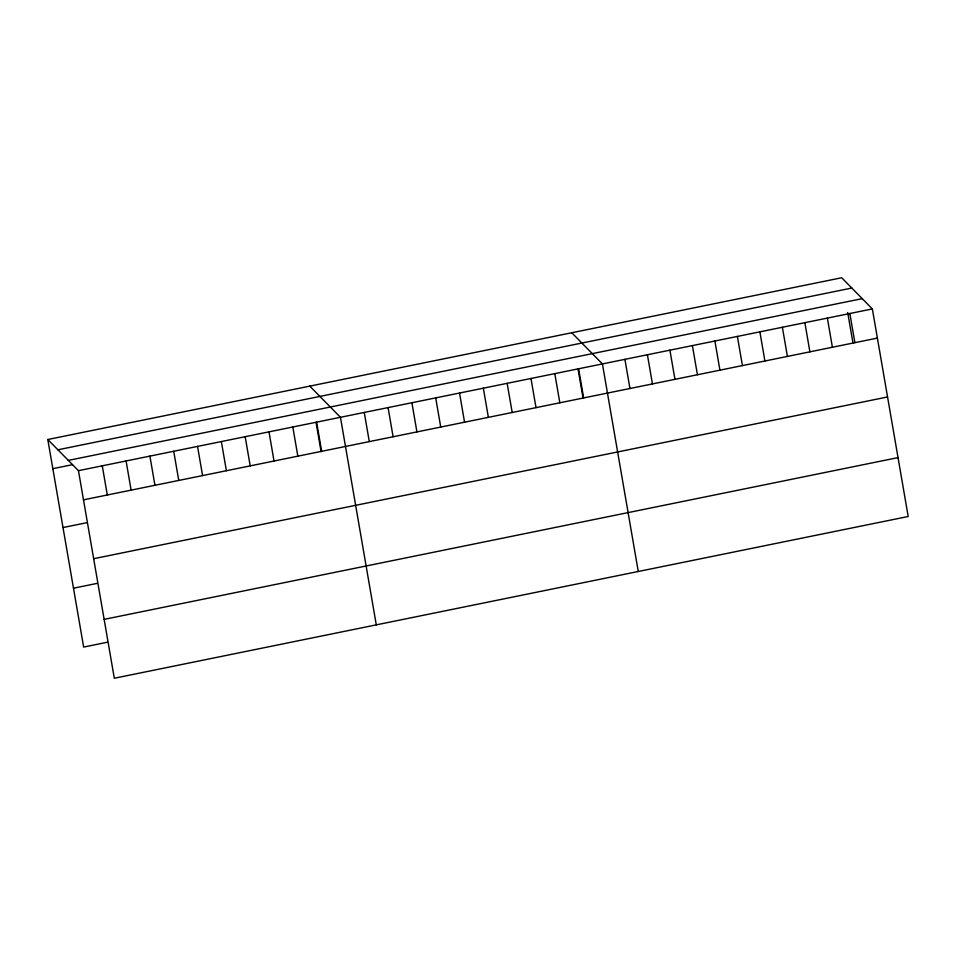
<?xml version="1.0" encoding="UTF-8"?>
<svg xmlns="http://www.w3.org/2000/svg" width="956" height="956" viewBox="0 0 956 956"><rect width="100%" height="100%" fill="white"/><g stroke="black" fill="none" stroke-linecap="round" stroke-linejoin="round"><path stroke-width="1.43" d="M47.8 439.509L841.686 277.754L872.35 308.931L908.2 516.491L114.314 678.246L78.452 470.675L47.8 439.509L83.65 647.069L107.466 642.217M57.922 449.798L851.808 288.043M68.342 460.398L862.228 298.642M52.843 468.679L72.453 464.676M78.452 470.675L872.35 308.931M83.495 499.845L877.381 338.089M63.012 527.545L86.829 522.693M93.664 558.71L887.55 396.967M73.481 588.203L97.297 583.351M104.144 619.368L898.031 457.613M571.772 332.76L602.423 363.925L638.273 571.485M309.78 386.128L340.444 417.294L376.294 624.865M849.848 313.508L854.891 342.666M847.697 312.528L853.027 343.371M827.358 318.097L832.401 347.255M804.868 322.674L809.899 351.844M782.378 327.263L787.409 356.421M759.877 331.84L764.92 361.01M737.387 336.428L742.418 365.586M714.897 341.005L719.928 370.175M692.395 345.594L697.438 374.752M669.905 350.171L674.948 379.341M647.415 354.76L652.446 383.918M624.913 359.337L629.956 388.506M578.607 368.777L583.65 397.935M578.022 368.92L583.1 398.365M554.791 373.629L559.834 402.787M530.974 378.48L536.005 407.638M507.158 383.332L512.189 412.49M483.342 388.184L488.373 417.342M459.525 393.036L464.556 422.205M435.709 397.887L440.74 427.057M411.893 402.739L416.924 431.909M388.076 407.591L393.107 436.761M364.26 412.442L369.291 441.612M316.627 422.158L321.658 451.316M316.03 422.301L321.12 451.746M292.811 427.009L297.842 456.167M268.995 431.861L274.025 461.019M245.178 436.713L250.209 465.871M221.362 441.564L226.393 470.722M197.534 446.416L202.576 475.574M173.717 451.268L178.76 480.426M149.901 456.12L154.944 485.278M126.084 460.971L131.127 490.141M102.268 465.823L107.311 494.993"/></g></svg>
